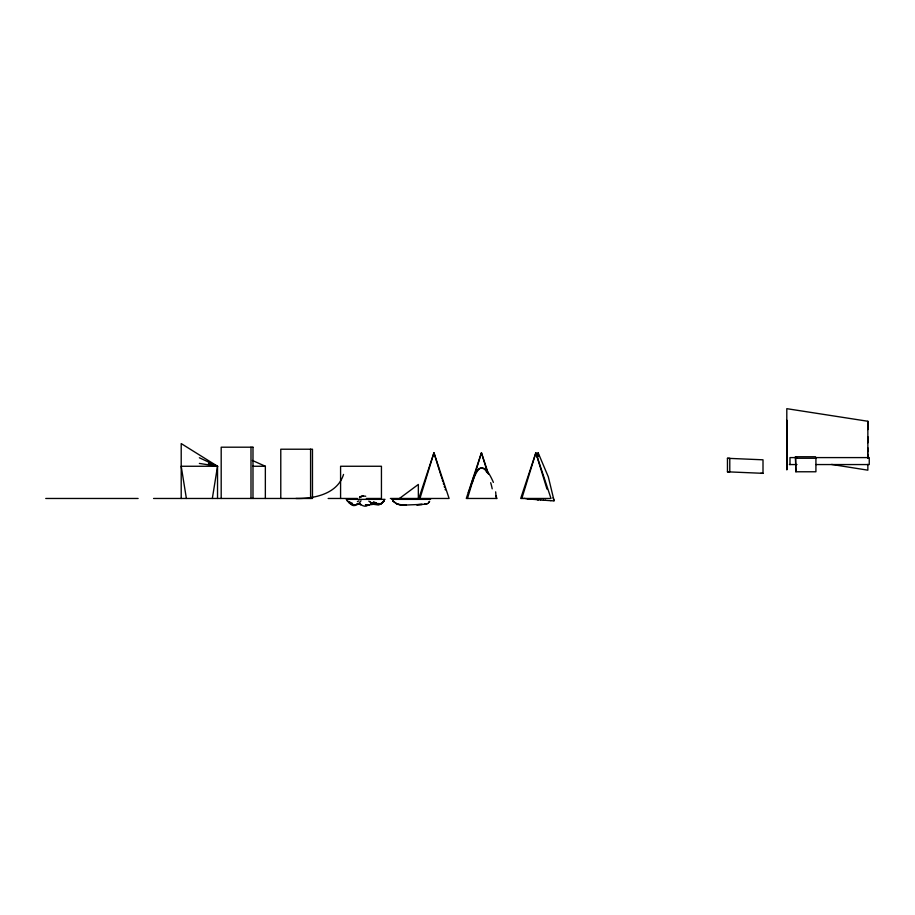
<?xml version="1.0" encoding="UTF-8"?>
<svg xmlns="http://www.w3.org/2000/svg" width="915" height="915" viewBox="0 0 915 915"><rect width="100%" height="100%" fill="white"/><g stroke="black" fill="none" stroke-linecap="round" stroke-linejoin="round"><path stroke-width="1.37" d="M786.786 423.451L786.831 469.91L786.808 408.673L867.855 421.266L867.855 458.381M867.855 457.717L867.855 454.046M867.855 451.976L867.855 447.858M867.855 442.791L867.855 436.729M867.855 429.57L867.855 421.266M786.786 425.029L786.808 420.385L786.831 421.792M786.797 422.215L786.808 420.385L786.98 456.665M537.46 457.546L538.146 452.788L548.314 476.864L554.124 500.894M212.337 498.469L217.53 466.261L181.204 443.581L181.204 498.469M419.951 498.469L433.95 452.788L449.105 498.469L390.373 498.469M467.428 498.469C473.192 480.935 478.991 449.311 493.402 482.388M472.38 482.342L481.439 452.788L488.564 474.29M521.847 498.469L535.858 452.788L551.002 498.469L520.704 498.469L535.858 452.788L546.976 489.068M418.807 498.469L433.95 452.788L438.662 468.137M468.308 492.407C471.854 486.849 474.633 461.332 485.282 469.807M343.548 474.428C337.418 494.123 314.017 498.858 295.957 498.469M536.762 455.647L538.146 452.788L538.626 456.093M360.99 500.734C358.726 504.943 352.126 508.466 349.713 502.232L352.184 503.136M381.692 503.479L384.357 500.459L380.537 504.245L383.98 501.008M383.579 501.523L384.357 500.471L381.132 503.57L377.335 503.765L380.594 504.222L378.364 505L370.907 503.913L372.863 503.456M428.597 502.758L429.615 501.34L428.071 503.273L425.864 504.222L403.481 505.126L397.465 504.131L392.878 500.917L393.999 502.015M360.098 497.348L359.515 497.52L360.693 496.925L359.515 497.611L362.512 495.93L365.726 496.239M360.098 497.28L361.288 496.296L360.098 497.28L360.693 496.708M355.741 504.691L354.562 504.863M399.455 498.469L418.349 484.435L418.349 498.469M358.966 500.837L357.399 501.649M372.988 503.422L374.315 502.976M356.438 504.279L360.693 504.211M426.985 503.948L425.864 504.222M374.601 502.827L375.482 502.61M378.353 503.456L376.545 503.879M356.438 504.337C360.762 502.838 364.113 508.694 368.219 504.988L366.995 505.194L374.795 504.119M424.674 504.268L425.361 504.211L424.48 504.291M353.236 504.588L350.319 503.719L347.082 500.574L350.319 503.719L353.659 504.783M523.689 498.446L524.409 498.332M353.659 504.691L352.184 504.577M252.883 447.195L221.19 447.195L221.19 498.469M795.501 456.757L815.551 456.757L815.917 458.255L815.917 471.774L795.867 471.774L795.501 456.757L795.867 471.774M796.988 457.591L789.988 457.591L789.988 464.557M816.683 457.591L869.25 457.591L869.25 464.557L816.02 464.557M727.459 458.301L729.781 458.301L729.781 471.82L727.459 471.82L727.459 458.301L763.007 459.81L763.007 473.329L760.697 473.329M795.867 458.255L815.917 458.255M789.336 464.557L796.988 464.557M217.53 498.469L217.53 466.261L181.204 466.261L186.386 498.469M252.78 466.261L265.35 466.261L265.35 498.469M45.75 498.469L138.119 498.469M153.56 498.469L312.473 498.469L312.473 449.219L280.779 449.219L280.779 498.469M328.153 498.469L357.49 498.469M366.366 498.469L381.441 498.469L381.441 466.261L340.586 466.261L340.586 498.469M346.236 499.361L385.043 499.361M391.769 499.361L430.576 499.361M550.83 500.688L553.747 500.871M365.394 504.863L366.366 504.908L365.726 504.863M550.716 500.677L548.348 500.528M727.459 471.82L763.007 473.329M402.245 505.069L405.997 505.114L401.033 504.954L405.997 505.114L401.033 504.931M543.384 500.173L547.948 500.494M543.441 500.173L540.742 499.967M545.066 500.299L545.695 500.333M538.089 499.75L540.628 499.956M538.466 499.773L534.692 499.464M537.826 499.727L537.162 499.67M533.079 499.316L531.329 499.155L534.429 499.441M528.493 498.869L532.336 499.247M531.421 499.155L531.009 499.121M368.791 501.157L371.719 503.033L374.91 502.518L373.503 501.82M533.72 499.373L532.622 499.27M529.556 498.984L530.185 499.041M528.378 498.858L527.543 498.778M526.491 498.664L529.007 498.927M525.507 498.561L526.079 498.618M199.367 463.425L217.53 466.261L199.367 457.763M831.598 464.431L867.855 470.173L867.855 464.385M399.832 504.76L400.427 504.874L398.059 504.314L398.643 504.497M208.448 463.425L217.53 466.261M371.307 502.907L370.484 502.381L371.719 503.044M252.38 460.451L265.35 466.261M350.948 504.096L351.577 504.394M396.298 503.605L395.154 502.941M349.118 502.793L349.713 503.284M392.878 500.905L393.439 501.523M485.385 469.955L486.849 472.506M553.095 497.703L553.884 500.093M495.69 495.781L496.582 498.469L466.295 498.469L481.439 452.788L487.615 472.941M438.765 468.491L439.429 470.63M439.646 471.351L440.298 473.49M440.527 474.199L441.179 476.338M441.51 477.413L441.945 478.842M442.38 480.272L442.826 481.69M443.363 483.475L443.695 484.55M444.244 486.334L444.576 487.409M445.125 489.193L445.342 489.902M495.976 495.804L495.667 491.858M786.854 425.052L786.866 428.014M786.969 452.502L786.992 460.668M310.585 449.219L310.585 498.469M252.986 447.195L252.986 498.469M250.996 447.195L250.996 498.469M496.856 498.584A8.109 2.653 65.9 0 1 496.273 496.147M490.68 482.708A17.877 4.781 72.4 0 1 492.201 488.827M373.503 502.61L372.679 502.953L375.493 502.93L373.503 502.598M363.095 495.861L362.512 495.941L363.095 495.861M422.158 504.462L416.794 504.714L422.158 504.462M368.848 505.034L367.613 505.011L368.848 505.057M425.326 504.222L425.303 504.234M378.627 504.085L377.346 503.742L378.627 504.085M397.465 504.119L396.881 503.891L397.465 504.131M371.307 502.861L370.484 502.438L371.307 502.873M360.693 504.531L360.098 504.211L360.693 504.554M376.099 502.85L375.505 502.529L376.728 503.216L376.099 502.85M350.319 502.667L349.118 501.992L350.319 502.747"/></g></svg>
